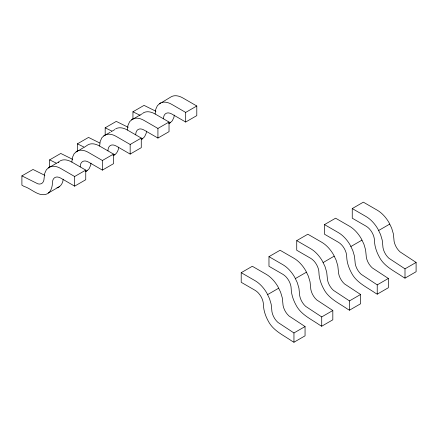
<?xml version="1.0" encoding="UTF-8"?>
<svg xmlns="http://www.w3.org/2000/svg" width="438" height="438" viewBox="0 0 438 438"><rect width="100%" height="100%" fill="white"/><g stroke="black" fill="none" stroke-linecap="round" stroke-linejoin="round"><path stroke-width="0.66" d="M63.214 179.18C62.957 182.849 60.745 186.971 56.94 187.836M44.884 175.375L33.003 169.473L21.9 175.884L21.9 185.175L24.057 186.418C31.678 188.63 39.075 197.702 47.556 193.716C51.147 191.351 52.314 187.01 52.434 182.931A11.777 6.8 60 0 1 60.767 178.124L74.646 186.139L85.749 179.728L85.749 170.108L71.87 162.098L72.434 157.445L74.099 153.771L76.749 151.313A23.553 13.6 60 0 1 88.525 152.479L102.404 160.494L113.508 154.083L113.508 163.702L102.404 170.108L88.525 162.098A11.777 6.8 60 0 0 80.198 166.905M90.978 163.15L90.732 165.142L89.067 168.822L86.423 171.28M113.508 154.083L99.629 146.068L100.198 141.419L101.862 137.74L104.507 135.287A23.553 13.6 60 0 1 116.284 136.453L130.168 144.469L141.271 138.058L141.271 147.672L130.168 154.083L116.284 146.068A11.777 6.8 60 0 0 107.956 150.88M118.736 147.124C118.484 150.601 116.508 154.499 113.031 155.605M141.271 138.058L127.392 130.042L127.956 125.394L129.621 121.715L132.271 119.256A23.553 13.6 60 0 1 144.047 120.428L157.926 128.438L169.03 122.027L169.03 131.646L157.926 138.058L144.047 130.042A11.777 6.8 60 0 0 135.72 134.849M146.5 131.099L146.254 133.092L144.589 136.766L141.945 139.224M169.03 122.027L155.151 114.017L155.72 109.363L157.384 105.689L160.029 103.231A23.553 13.6 60 0 1 171.805 104.397L185.685 112.413L196.793 106.001L196.793 115.616L185.685 122.027L171.805 114.017A11.777 6.8 60 0 0 163.478 118.824M174.258 115.068L174.017 117.061L172.353 120.74L169.703 123.193M58.413 162.487L59.376 161.595L48.273 168.006M142.657 113.513L143.374 112.851A23.553 13.6 60 0 1 155.151 114.017M49.658 167.82L49.658 159.859L60.767 153.448L72.642 159.344M77.422 151.132L77.422 143.834L88.525 137.422L99.809 143.023M105.18 135.101L105.18 127.803L116.284 121.392L128.164 127.294M132.944 119.076L132.944 111.778L144.047 105.366L155.923 111.263M76.031 151.975L78.369 150.628M79.541 149.955L83.631 147.59M84.802 146.916L87.852 144.901A23.553 13.6 60 0 1 99.629 146.068M103.795 135.95L110.223 132.238M111.389 131.564L114.898 129.538M131.553 119.924L142.076 113.847M159.317 103.894L161.069 102.881M162.235 102.207L171.132 96.82A23.553 13.6 60 0 1 182.909 97.986L196.793 106.001M21.9 175.884L37.936 183.851A11.777 6.8 60 0 0 44.107 178.124L44.676 173.475L46.34 169.796L48.985 167.343A23.553 13.6 60 0 1 60.767 168.51L74.646 176.519L85.749 170.108M48.273 193.054L59.376 186.643M85.383 171.625L87.135 170.617M113.146 155.599L114.898 154.587M141.49 139.235L142.657 138.561M168.668 123.543L170.42 122.531M241.207 272.688L252.315 266.277L266.195 274.287A23.553 13.6 60 0 1 277.971 286.72L280.616 292.234L282.28 297.835L282.849 303.14A11.777 6.8 60 0 0 289.02 315.99L305.056 326.545L305.056 335.831L293.953 342.242L291.796 340.999C283.375 335.147 273.219 330.728 268.297 321.158C265.521 316.099 263.599 310.547 263.419 304.744A11.777 6.8 60 0 0 255.091 290.317L241.207 282.302L241.207 272.688L255.091 280.698A23.553 13.6 60 0 1 266.868 293.131L269.512 298.645L271.177 304.246L271.746 309.551A11.777 6.8 60 0 0 277.916 322.401L293.953 332.957L293.953 342.242M268.97 256.657L280.074 250.246L293.953 258.261A23.553 13.6 60 0 1 305.729 270.695L308.379 276.208L310.044 281.804L310.608 287.109A11.777 6.8 60 0 0 316.784 299.964L332.82 310.515L332.82 319.806L321.716 326.217L319.559 324.974C311.139 319.121 300.977 314.703 296.055 305.133C293.285 300.074 291.363 294.517 291.177 288.713A11.777 6.8 60 0 0 282.849 274.287L268.97 266.277L268.97 256.657L282.849 264.672A23.553 13.6 60 0 1 294.626 277.106L297.276 282.62L298.94 288.215L299.504 293.52A11.777 6.8 60 0 0 305.68 306.376L321.716 316.926L321.716 326.217M296.729 240.632L307.832 234.22L321.716 242.236A23.553 13.6 60 0 1 333.493 254.67L336.138 260.177L337.802 265.778L338.371 271.084A11.777 6.8 60 0 0 344.542 283.939L360.578 294.489L360.578 303.78L349.475 310.192L347.318 308.943C338.897 303.091 328.741 298.672 323.819 289.102C321.043 284.043 319.121 278.491 318.941 272.688A11.777 6.8 60 0 0 310.608 258.261L296.729 250.246L296.729 240.632L310.608 248.647A23.553 13.6 60 0 1 322.39 261.081L325.034 266.589L326.699 272.19L327.268 277.495A11.777 6.8 60 0 0 333.438 290.345L349.475 300.901L349.475 310.192M324.492 224.606L335.596 218.195L349.475 226.205A23.553 13.6 60 0 1 361.251 238.639L363.901 244.152L365.566 249.753L366.13 255.058A11.777 6.8 60 0 0 372.305 267.908L388.342 278.464L388.342 287.75L377.233 294.161L375.081 292.918C366.661 287.065 356.499 282.647 351.577 273.077C348.807 268.018 346.88 262.466 346.699 256.657A11.777 6.8 60 0 0 338.371 242.236L324.492 234.22L324.492 224.606L338.371 232.616A23.553 13.6 60 0 1 350.148 245.05L352.793 250.563L354.457 256.164L355.026 261.47A11.777 6.8 60 0 0 361.202 274.319L377.233 284.875L377.233 294.161M352.251 208.576L363.354 202.164L377.233 210.18A23.553 13.6 60 0 1 389.015 222.614L391.66 228.121L393.324 233.722L393.893 239.028A11.777 6.8 60 0 0 400.064 251.883L416.1 262.433L416.1 271.724L404.997 278.135L402.84 276.893C394.419 271.034 384.263 266.616 379.335 257.046C376.565 251.987 374.643 246.435 374.457 240.632A11.777 6.8 60 0 0 366.13 226.205L352.251 218.195L352.251 208.576L366.13 216.591A23.553 13.6 60 0 1 377.906 229.025L380.556 234.533L382.221 240.133L382.785 245.439A11.777 6.8 60 0 0 388.96 258.294L404.997 268.844L404.997 278.135M267.58 294.621L278.683 288.209M295.343 278.595L306.447 272.184M323.102 262.565L334.205 256.153M350.865 246.539L361.969 240.128M378.624 230.508L389.727 224.103M293.953 332.957L305.056 326.545M321.716 316.926L332.82 310.515M349.475 300.901L360.578 294.489M377.233 284.875L388.342 278.464M404.997 268.844L416.1 262.433M132.944 111.778L140.067 115.314M105.18 127.803L111.717 131.05M77.422 143.834L84.55 147.371M49.658 159.859L56.195 163.106M185.685 112.413L185.685 122.027M157.926 128.438L157.926 138.058M130.168 144.469L130.168 154.083M102.404 160.494L102.404 170.108M74.646 176.519L74.646 186.139M60.094 160.932A23.553 13.6 60 0 1 71.87 162.098M115.61 128.876A23.553 13.6 60 0 1 127.392 130.042"/></g></svg>
